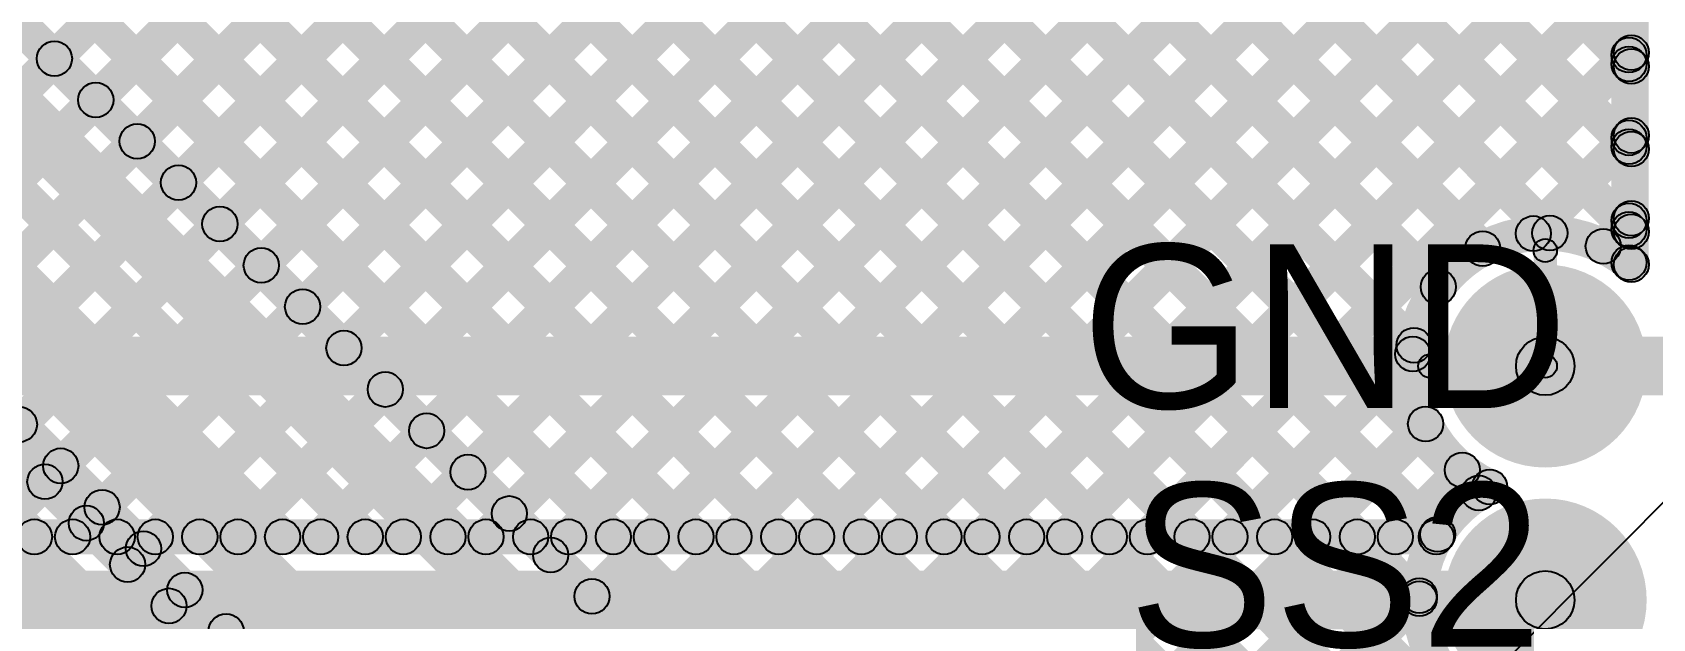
# Model space of a CAD drawing. Header units: millimetres. Extents: x 0 to 212, y 0 to 213.
# Drawn here: x 1.854 to 2.547, y 2.625 to 2.876 of the extents above; entities that cross this region are included whole.
import ezdxf

# ---------------------------------------------------------------- set-up
doc = ezdxf.new("R2010")
doc.units = ezdxf.units.MM
doc.header["$MEASUREMENT"] = 0
for name, color, linetype in [('BottomLayer', 5, 'Continuous'), ('BottomSolder', 6, 'Continuous'), ('PadHoleLayer', 156, 'Continuous'), ('TopLayer', 1, 'Continuous'), ('TopOverlay', 2, 'Continuous'), ('TopSolder', 216, 'Continuous')]:
    doc.layers.add(name, color=color, linetype=linetype)

# ---------------------------------------------------------------- blocks, each defined once
blk = doc.blocks.new('HDR_M_1X7_2')
at = {"layer": 'BottomLayer'}
blk.add_hatch(color=5, dxfattribs=at).paths.add_polyline_path([(-0.03937, 0.03937), (0.03937, 0.03937), (0.03937, -0.03937), (-0.03937, -0.03937)])
h = blk.add_hatch(color=5, dxfattribs=at)
edge = h.paths.add_edge_path()
edge.add_arc((0.1, 0), 0.03937, 0, 360)
h = blk.add_hatch(color=5, dxfattribs=at)
edge = h.paths.add_edge_path()
edge.add_arc((0.2, 0), 0.03937, 0, 360)
h = blk.add_hatch(color=5, dxfattribs=at)
edge = h.paths.add_edge_path()
edge.add_arc((0.3, 0), 0.03937, 0, 360)
h = blk.add_hatch(color=5, dxfattribs=at)
edge = h.paths.add_edge_path()
edge.add_arc((0.4, 0), 0.03937, 0, 360)
h = blk.add_hatch(color=5, dxfattribs=at)
edge = h.paths.add_edge_path()
edge.add_arc((0.5, 0), 0.03937, 0, 360)
h = blk.add_hatch(color=5, dxfattribs=at)
edge = h.paths.add_edge_path()
edge.add_arc((0.6, 0), 0.03937, 0, 360)
at = {"layer": 'BottomSolder'}
blk.add_hatch(color=6, dxfattribs=at).paths.add_polyline_path([(-0.04337, 0.04337), (0.04337, 0.04337), (0.04337, -0.04337), (-0.04337, -0.04337)])
h = blk.add_hatch(color=6, dxfattribs=at)
edge = h.paths.add_edge_path()
edge.add_arc((0.1, 0), 0.04337, 0, 360)
h = blk.add_hatch(color=6, dxfattribs=at)
edge = h.paths.add_edge_path()
edge.add_arc((0.2, 0), 0.04337, 0, 360)
h = blk.add_hatch(color=6, dxfattribs=at)
edge = h.paths.add_edge_path()
edge.add_arc((0.3, 0), 0.04337, 0, 360)
h = blk.add_hatch(color=6, dxfattribs=at)
edge = h.paths.add_edge_path()
edge.add_arc((0.4, 0), 0.04337, 0, 360)
h = blk.add_hatch(color=6, dxfattribs=at)
edge = h.paths.add_edge_path()
edge.add_arc((0.5, 0), 0.04337, 0, 360)
h = blk.add_hatch(color=6, dxfattribs=at)
edge = h.paths.add_edge_path()
edge.add_arc((0.6, 0), 0.04337, 0, 360)
at = {"layer": 'PadHoleLayer'}
h = blk.add_hatch(color=156, dxfattribs=at)
edge = h.paths.add_edge_path()
edge.add_arc((0, 0), 0.02008, 0, 360)
h = blk.add_hatch(color=156, dxfattribs=at)
edge = h.paths.add_edge_path()
edge.add_arc((0.1, 0), 0.02008, 0, 360)
h = blk.add_hatch(color=156, dxfattribs=at)
edge = h.paths.add_edge_path()
edge.add_arc((0.2, 0), 0.02008, 0, 360)
h = blk.add_hatch(color=156, dxfattribs=at)
edge = h.paths.add_edge_path()
edge.add_arc((0.3, 0), 0.02008, 0, 360)
h = blk.add_hatch(color=156, dxfattribs=at)
edge = h.paths.add_edge_path()
edge.add_arc((0.4, 0), 0.02008, 0, 360)
h = blk.add_hatch(color=156, dxfattribs=at)
edge = h.paths.add_edge_path()
edge.add_arc((0.5, 0), 0.02008, 0, 360)
h = blk.add_hatch(color=156, dxfattribs=at)
edge = h.paths.add_edge_path()
edge.add_arc((0.6, 0), 0.02008, 0, 360)
at = {"layer": 'TopLayer'}
blk.add_hatch(color=1, dxfattribs=at).paths.add_polyline_path([(-0.03937, 0.03937), (0.03937, 0.03937), (0.03937, -0.03937), (-0.03937, -0.03937)])
h = blk.add_hatch(color=1, dxfattribs=at)
edge = h.paths.add_edge_path()
edge.add_arc((0.1, 0), 0.03937, 0, 360)
h = blk.add_hatch(color=1, dxfattribs=at)
edge = h.paths.add_edge_path()
edge.add_arc((0.2, 0), 0.03937, 0, 360)
h = blk.add_hatch(color=1, dxfattribs=at)
edge = h.paths.add_edge_path()
edge.add_arc((0.3, 0), 0.03937, 0, 360)
h = blk.add_hatch(color=1, dxfattribs=at)
edge = h.paths.add_edge_path()
edge.add_arc((0.4, 0), 0.03937, 0, 360)
h = blk.add_hatch(color=1, dxfattribs=at)
edge = h.paths.add_edge_path()
edge.add_arc((0.5, 0), 0.03937, 0, 360)
h = blk.add_hatch(color=1, dxfattribs=at)
edge = h.paths.add_edge_path()
edge.add_arc((0.6, 0), 0.03937, 0, 360)
at = {"layer": 'TopSolder'}
blk.add_hatch(color=216, dxfattribs=at).paths.add_polyline_path([(-0.04337, 0.04337), (0.04337, 0.04337), (0.04337, -0.04337), (-0.04337, -0.04337)])
h = blk.add_hatch(color=216, dxfattribs=at)
edge = h.paths.add_edge_path()
edge.add_arc((0.1, 0), 0.04337, 0, 360)
h = blk.add_hatch(color=216, dxfattribs=at)
edge = h.paths.add_edge_path()
edge.add_arc((0.2, 0), 0.04337, 0, 360)
h = blk.add_hatch(color=216, dxfattribs=at)
edge = h.paths.add_edge_path()
edge.add_arc((0.3, 0), 0.04337, 0, 360)
h = blk.add_hatch(color=216, dxfattribs=at)
edge = h.paths.add_edge_path()
edge.add_arc((0.4, 0), 0.04337, 0, 360)
h = blk.add_hatch(color=216, dxfattribs=at)
edge = h.paths.add_edge_path()
edge.add_arc((0.5, 0), 0.04337, 0, 360)
h = blk.add_hatch(color=216, dxfattribs=at)
edge = h.paths.add_edge_path()
edge.add_arc((0.6, 0), 0.04337, 0, 360)

msp = doc.modelspace()

# ---------------------------------------------------------------- hatches: boundary and pattern name
at = {"layer": 'BottomLayer'}
for points in [[(1.30891, 3.1957), (1.31952, 3.2063), (1.86052, 2.6653), (1.84991, 2.6547)], [(1.34426, 3.1957), (1.35487, 3.2063), (1.89587, 2.6653), (1.88527, 2.6547)], [(1.37962, 3.1957), (1.39023, 3.2063), (1.93123, 2.6653), (1.92062, 2.6547)], [(1.41498, 3.1957), (1.42558, 3.2063), (1.96658, 2.6653), (1.95598, 2.6547)], [(1.45033, 3.1957), (1.46094, 3.2063), (2.00194, 2.6653), (1.99133, 2.6547)], [(1.48569, 3.1957), (1.49629, 3.2063), (2.03729, 2.6653), (2.02669, 2.6547)], [(1.52104, 3.1957), (1.53165, 3.2063), (2.07265, 2.6653), (2.06204, 2.6547)], [(1.5564, 3.1957), (1.567, 3.2063), (2.108, 2.6653), (2.0974, 2.6547)], [(1.56766, 2.5577), (1.55705, 2.5683), (2.19505, 3.2063), (2.20566, 3.1957)], [(1.59175, 3.1957), (1.60236, 3.2063), (2.14336, 2.6653), (2.13275, 2.6547)], [(1.62711, 3.1957), (1.63771, 3.2063), (2.17871, 2.6653), (2.16811, 2.6547)], [(1.66246, 3.1957), (1.67307, 3.2063), (2.21407, 2.6653), (2.20346, 2.6547)], [(1.70001, 2.6547), (1.68941, 2.6653), (2.23041, 3.2063), (2.24102, 3.1957)], [(1.69782, 3.1957), (1.70842, 3.2063), (2.24942, 2.6653), (2.23882, 2.6547)], [(1.73537, 2.6547), (1.72476, 2.6653), (2.26576, 3.2063), (2.27637, 3.1957)], [(1.73317, 3.1957), (1.74378, 3.2063), (2.28478, 2.6653), (2.27417, 2.6547)], [(1.77073, 2.6547), (1.76012, 2.6653), (2.30112, 3.2063), (2.31173, 3.1957)], [(1.76853, 3.1957), (1.77914, 3.2063), (2.32014, 2.6653), (2.30953, 2.6547)], [(1.80608, 2.6547), (1.79547, 2.6653), (2.33647, 3.2063), (2.34708, 3.1957)], [(1.80388, 3.1957), (1.81449, 3.2063), (2.35549, 2.6653), (2.34488, 2.6547)], [(1.84144, 2.6547), (1.83083, 2.6653), (2.37183, 3.2063), (2.38244, 3.1957)], [(1.83924, 3.1957), (1.84985, 3.2063), (2.39085, 2.6653), (2.38024, 2.6547)], [(1.87679, 2.6547), (1.86618, 2.6653), (2.40504, 3.20415), (2.41564, 3.19355)], [(1.87459, 3.1957), (1.8852, 3.2063), (2.4262, 2.6653), (2.41559, 2.6547)], [(1.90995, 3.1957), (1.92056, 3.2063), (2.46053, 2.66633), (2.44993, 2.65572)], [(1.94531, 3.1957), (1.95591, 3.2063), (2.47814, 2.68408), (2.46753, 2.67347)], [(1.98066, 3.1957), (1.99127, 3.2063), (2.45037, 2.7472), (2.43976, 2.7366)], [(2.01602, 3.1957), (2.02662, 3.2063), (2.46081, 2.77211), (2.4502, 2.76151)], [(2.05137, 3.1957), (2.06198, 3.2063), (2.47979, 2.78849), (2.46918, 2.77788)], [(2.08673, 3.1957), (2.09733, 3.2063), (2.5085, 2.79514), (2.49789, 2.78453)], [(2.12208, 3.1957), (2.13269, 3.2063), (2.5433, 2.79569), (2.5327, 2.78508)], [(2.15744, 3.1957), (2.16804, 3.2063), (2.5433, 2.83104), (2.5327, 2.82044)], [(2.19279, 3.1957), (2.2034, 3.2063), (2.5433, 2.8664), (2.5327, 2.85579)], [(1.91215, 2.6547), (1.90154, 2.6653), (2.40526, 3.16902), (2.41587, 3.15842)], [(1.9475, 2.6547), (1.9369, 2.6653), (2.41336, 3.14177), (2.42397, 3.13116)], [(1.98286, 2.6547), (1.97225, 2.6653), (2.42642, 3.11947), (2.43702, 3.10886)], [(2.01821, 2.6547), (2.00761, 2.6653), (2.44356, 3.10126), (2.45417, 3.09065)], [(2.05357, 2.6547), (2.04296, 2.6653), (2.46471, 3.08706), (2.47532, 3.07645)], [(2.08892, 2.6547), (2.07832, 2.6653), (2.49048, 3.07746), (2.50108, 3.06686)], [(2.12428, 2.6547), (2.11367, 2.6653), (2.52292, 3.07455), (2.53352, 3.06394)], [(2.5455, 2.77639), (2.5305, 2.77639), (2.5305, 3.07021), (2.5455, 3.07021)], [(2.15963, 2.6547), (2.14903, 2.6653), (2.5327, 3.04897), (2.5433, 3.03837)], [(2.19499, 2.6547), (2.18438, 2.6653), (2.5327, 3.01362), (2.5433, 3.00301)], [(2.23034, 2.6547), (2.21974, 2.6653), (2.5327, 2.97826), (2.5433, 2.96766)], [(2.2657, 2.6547), (2.25509, 2.6653), (2.5327, 2.94291), (2.5433, 2.9323)], [(2.30105, 2.6547), (2.29045, 2.6653), (2.5327, 2.90755), (2.5433, 2.89695)], [(2.33641, 2.6547), (2.3258, 2.6653), (2.5327, 2.8722), (2.5433, 2.86159)], [(2.5014, 2.78433), (2.4908, 2.79494), (2.5327, 2.83684), (2.5433, 2.82623)], [(2.53131, 2.77889), (2.5207, 2.78949), (2.5327, 2.80149), (2.5433, 2.79088)], [(2.50624, 2.733), (2.49623, 2.733), (2.49623, 2.78237), (2.50624, 2.78237)], [(1.673, 2.7205), (1.673, 2.7455), (2.50123, 2.7455), (2.50123, 2.7205)], [(2.50123, 2.7205), (2.50123, 2.7455), (2.573, 2.7455), (2.573, 2.7205)], [(2.37177, 2.6547), (2.36116, 2.6653), (2.43929, 2.74344), (2.4499, 2.73283)], [(2.45186, 2.728), (2.45186, 2.738), (2.50123, 2.738), (2.50123, 2.728)], [(2.40712, 2.6547), (2.39651, 2.6653), (2.44474, 2.71353), (2.45535, 2.70292)], [(2.44248, 2.6547), (2.43187, 2.6653), (2.46044, 2.69387), (2.47104, 2.68326)], [(1.672, 2.6525), (1.672, 2.6675), (2.45462, 2.6675), (2.45462, 2.6525)], [(1.672, 2.6205), (1.672, 2.6455), (2.50123, 2.6455), (2.50123, 2.6205)]]:
    msp.add_hatch(color=5, dxfattribs=at).paths.add_polyline_path(points)
h = msp.add_hatch(color=5, dxfattribs=at)
edge = h.paths.add_edge_path()
edge.add_arc((2.538, 2.86689), 0.0075, 0, 360)
h = msp.add_hatch(color=5, dxfattribs=at)
edge = h.paths.add_edge_path()
edge.add_arc((2.538, 2.8611), 0.0075, 0, 360)
h = msp.add_hatch(color=5, dxfattribs=at)
edge = h.paths.add_edge_path()
edge.add_arc((2.538, 2.83154), 0.0075, 0, 360)
h = msp.add_hatch(color=5, dxfattribs=at)
edge = h.paths.add_edge_path()
edge.add_arc((2.538, 2.82574), 0.0075, 0, 360)
h = msp.add_hatch(color=5, dxfattribs=at)
edge = h.paths.add_edge_path()
edge.add_arc((2.538, 2.79618), 0.0075, 0, 360)
h = msp.add_hatch(color=5, dxfattribs=at)
edge = h.paths.add_edge_path()
edge.add_arc((2.4961, 2.78964), 0.0075, 0, 360)
h = msp.add_hatch(color=5, dxfattribs=at)
edge = h.paths.add_edge_path()
edge.add_arc((2.50319, 2.78984), 0.0075, 0, 360)
h = msp.add_hatch(color=5, dxfattribs=at)
edge = h.paths.add_edge_path()
edge.add_arc((2.538, 2.79039), 0.0075, 0, 360)
h = msp.add_hatch(color=5, dxfattribs=at)
edge = h.paths.add_edge_path()
edge.add_arc((2.47449, 2.78319), 0.0075, 0, 360)
h = msp.add_hatch(color=5, dxfattribs=at)
edge = h.paths.add_edge_path()
edge.add_arc((2.50123, 2.78237), 0.005, 0, 360)
h = msp.add_hatch(color=5, dxfattribs=at)
edge = h.paths.add_edge_path()
edge.add_arc((2.52601, 2.78419), 0.0075, 0, 360)
h = msp.add_hatch(color=5, dxfattribs=at)
edge = h.paths.add_edge_path()
edge.add_arc((2.538, 2.77639), 0.0075, 0, 360)
h = msp.add_hatch(color=5, dxfattribs=at)
edge = h.paths.add_edge_path()
edge.add_arc((2.538, 2.77639), 0.0075, 0, 360)
h = msp.add_hatch(color=5, dxfattribs=at)
edge = h.paths.add_edge_path()
edge.add_arc((2.45551, 2.76681), 0.0075, 0, 360)
h = msp.add_hatch(color=5, dxfattribs=at)
edge = h.paths.add_edge_path()
edge.add_arc((2.4446, 2.73814), 0.0075, 0, 360)
h = msp.add_hatch(color=5, dxfattribs=at)
edge = h.paths.add_edge_path()
edge.add_arc((2.44507, 2.7419), 0.0075, 0, 360)
h = msp.add_hatch(color=5, dxfattribs=at)
edge = h.paths.add_edge_path()
edge.add_arc((2.50123, 2.733), 0.0125, 0, 360)
h = msp.add_hatch(color=5, dxfattribs=at)
edge = h.paths.add_edge_path()
edge.add_arc((2.50123, 2.733), 0.0125, 0, 360)
h = msp.add_hatch(color=5, dxfattribs=at)
edge = h.paths.add_edge_path()
edge.add_arc((2.45186, 2.733), 0.005, 0, 360)
h = msp.add_hatch(color=5, dxfattribs=at)
edge = h.paths.add_edge_path()
edge.add_arc((2.50123, 2.733), 0.005, 0, 360)
h = msp.add_hatch(color=5, dxfattribs=at)
edge = h.paths.add_edge_path()
edge.add_arc((2.50123, 2.733), 0.005, 0, 360)
h = msp.add_hatch(color=5, dxfattribs=at)
edge = h.paths.add_edge_path()
edge.add_arc((2.45004, 2.70823), 0.0075, 0, 360)
h = msp.add_hatch(color=5, dxfattribs=at)
edge = h.paths.add_edge_path()
edge.add_arc((2.46574, 2.68857), 0.0075, 0, 360)
h = msp.add_hatch(color=5, dxfattribs=at)
edge = h.paths.add_edge_path()
edge.add_arc((2.47746, 2.68134), 0.0075, 0, 360)
h = msp.add_hatch(color=5, dxfattribs=at)
edge = h.paths.add_edge_path()
edge.add_arc((2.47746, 2.68134), 0.0075, 0, 360)
h = msp.add_hatch(color=5, dxfattribs=at)
edge = h.paths.add_edge_path()
edge.add_arc((2.47283, 2.67877), 0.0075, 0, 360)
h = msp.add_hatch(color=5, dxfattribs=at)
edge = h.paths.add_edge_path()
edge.add_arc((1.85521, 2.66), 0.0075, 0, 360)
h = msp.add_hatch(color=5, dxfattribs=at)
edge = h.paths.add_edge_path()
edge.add_arc((1.87149, 2.66), 0.0075, 0, 360)
h = msp.add_hatch(color=5, dxfattribs=at)
edge = h.paths.add_edge_path()
edge.add_arc((1.89057, 2.66), 0.0075, 0, 360)
h = msp.add_hatch(color=5, dxfattribs=at)
edge = h.paths.add_edge_path()
edge.add_arc((1.90684, 2.66), 0.0075, 0, 360)
h = msp.add_hatch(color=5, dxfattribs=at)
edge = h.paths.add_edge_path()
edge.add_arc((1.92592, 2.66), 0.0075, 0, 360)
h = msp.add_hatch(color=5, dxfattribs=at)
edge = h.paths.add_edge_path()
edge.add_arc((1.9422, 2.66), 0.0075, 0, 360)
h = msp.add_hatch(color=5, dxfattribs=at)
edge = h.paths.add_edge_path()
edge.add_arc((1.96128, 2.66), 0.0075, 0, 360)
h = msp.add_hatch(color=5, dxfattribs=at)
edge = h.paths.add_edge_path()
edge.add_arc((1.97755, 2.66), 0.0075, 0, 360)
h = msp.add_hatch(color=5, dxfattribs=at)
edge = h.paths.add_edge_path()
edge.add_arc((1.99663, 2.66), 0.0075, 0, 360)
h = msp.add_hatch(color=5, dxfattribs=at)
edge = h.paths.add_edge_path()
edge.add_arc((2.01291, 2.66), 0.0075, 0, 360)
h = msp.add_hatch(color=5, dxfattribs=at)
edge = h.paths.add_edge_path()
edge.add_arc((2.03199, 2.66), 0.0075, 0, 360)
h = msp.add_hatch(color=5, dxfattribs=at)
edge = h.paths.add_edge_path()
edge.add_arc((2.04826, 2.66), 0.0075, 0, 360)
h = msp.add_hatch(color=5, dxfattribs=at)
edge = h.paths.add_edge_path()
edge.add_arc((2.06735, 2.66), 0.0075, 0, 360)
h = msp.add_hatch(color=5, dxfattribs=at)
edge = h.paths.add_edge_path()
edge.add_arc((2.08362, 2.66), 0.0075, 0, 360)
h = msp.add_hatch(color=5, dxfattribs=at)
edge = h.paths.add_edge_path()
edge.add_arc((2.1027, 2.66), 0.0075, 0, 360)
h = msp.add_hatch(color=5, dxfattribs=at)
edge = h.paths.add_edge_path()
edge.add_arc((2.11897, 2.66), 0.0075, 0, 360)
h = msp.add_hatch(color=5, dxfattribs=at)
edge = h.paths.add_edge_path()
edge.add_arc((2.13806, 2.66), 0.0075, 0, 360)
h = msp.add_hatch(color=5, dxfattribs=at)
edge = h.paths.add_edge_path()
edge.add_arc((2.15433, 2.66), 0.0075, 0, 360)
h = msp.add_hatch(color=5, dxfattribs=at)
edge = h.paths.add_edge_path()
edge.add_arc((2.17341, 2.66), 0.0075, 0, 360)
h = msp.add_hatch(color=5, dxfattribs=at)
edge = h.paths.add_edge_path()
edge.add_arc((2.18969, 2.66), 0.0075, 0, 360)
h = msp.add_hatch(color=5, dxfattribs=at)
edge = h.paths.add_edge_path()
edge.add_arc((2.20877, 2.66), 0.0075, 0, 360)
h = msp.add_hatch(color=5, dxfattribs=at)
edge = h.paths.add_edge_path()
edge.add_arc((2.22504, 2.66), 0.0075, 0, 360)
h = msp.add_hatch(color=5, dxfattribs=at)
edge = h.paths.add_edge_path()
edge.add_arc((2.24412, 2.66), 0.0075, 0, 360)
h = msp.add_hatch(color=5, dxfattribs=at)
edge = h.paths.add_edge_path()
edge.add_arc((2.2604, 2.66), 0.0075, 0, 360)
h = msp.add_hatch(color=5, dxfattribs=at)
edge = h.paths.add_edge_path()
edge.add_arc((2.27948, 2.66), 0.0075, 0, 360)
h = msp.add_hatch(color=5, dxfattribs=at)
edge = h.paths.add_edge_path()
edge.add_arc((2.29575, 2.66), 0.0075, 0, 360)
h = msp.add_hatch(color=5, dxfattribs=at)
edge = h.paths.add_edge_path()
edge.add_arc((2.31483, 2.66), 0.0075, 0, 360)
h = msp.add_hatch(color=5, dxfattribs=at)
edge = h.paths.add_edge_path()
edge.add_arc((2.33111, 2.66), 0.0075, 0, 360)
h = msp.add_hatch(color=5, dxfattribs=at)
edge = h.paths.add_edge_path()
edge.add_arc((2.35019, 2.66), 0.0075, 0, 360)
h = msp.add_hatch(color=5, dxfattribs=at)
edge = h.paths.add_edge_path()
edge.add_arc((2.36646, 2.66), 0.0075, 0, 360)
h = msp.add_hatch(color=5, dxfattribs=at)
edge = h.paths.add_edge_path()
edge.add_arc((2.38554, 2.66), 0.0075, 0, 360)
h = msp.add_hatch(color=5, dxfattribs=at)
edge = h.paths.add_edge_path()
edge.add_arc((2.40182, 2.66), 0.0075, 0, 360)
h = msp.add_hatch(color=5, dxfattribs=at)
edge = h.paths.add_edge_path()
edge.add_arc((2.4209, 2.66), 0.0075, 0, 360)
h = msp.add_hatch(color=5, dxfattribs=at)
edge = h.paths.add_edge_path()
edge.add_arc((2.43717, 2.66), 0.0075, 0, 360)
h = msp.add_hatch(color=5, dxfattribs=at)
edge = h.paths.add_edge_path()
edge.add_arc((2.45462, 2.66), 0.0075, 0, 360)
h = msp.add_hatch(color=5, dxfattribs=at)
edge = h.paths.add_edge_path()
edge.add_arc((2.45462, 2.66), 0.0075, 0, 360)
h = msp.add_hatch(color=5, dxfattribs=at)
edge = h.paths.add_edge_path()
edge.add_arc((2.45523, 2.66102), 0.0075, 0, 360)
h = msp.add_hatch(color=5, dxfattribs=at)
edge = h.paths.add_edge_path()
edge.add_arc((2.50123, 2.633), 0.0125, 0, 360)
at = {"layer": 'TopLayer'}
for points in [[(1.5584, 3.1937), (1.569, 3.2043), (2.45767, 2.31564), (2.44706, 2.30503)], [(1.59375, 3.1937), (1.60436, 3.2043), (2.45493, 2.35374), (2.44432, 2.34313)], [(1.62911, 3.1937), (1.63971, 3.2043), (2.46804, 2.37598), (2.45743, 2.36537)], [(1.66446, 3.1937), (1.67507, 3.2043), (2.45432, 2.42505), (2.44372, 2.41444)], [(1.69982, 3.1937), (1.71042, 3.2043), (2.45649, 2.45824), (2.44589, 2.44763)], [(1.73517, 3.1937), (1.74578, 3.2043), (2.47116, 2.47893), (2.46055, 2.46832)], [(1.77053, 3.1937), (1.78114, 3.2043), (2.45299, 2.53245), (2.44238, 2.52185)], [(1.80588, 3.1937), (1.81649, 3.2043), (2.45837, 2.56242), (2.44776, 2.55182)], [(1.84124, 3.1937), (1.85185, 3.2043), (2.47452, 2.58163), (2.46392, 2.57102)], [(1.86907, 2.85911), (1.85847, 2.86972), (2.19305, 3.2043), (2.20366, 3.1937)], [(1.88675, 2.84143), (1.87614, 2.85204), (2.22841, 3.2043), (2.23902, 3.1937)], [(1.87659, 3.1937), (1.8872, 3.2043), (2.45267, 2.63883), (2.44206, 2.62823)], [(1.90443, 2.82376), (1.89382, 2.83436), (2.26376, 3.2043), (2.27437, 3.1937)], [(1.92211, 2.80608), (1.9115, 2.81668), (2.29912, 3.2043), (2.30973, 3.1937)], [(1.91195, 3.1937), (1.92256, 3.2043), (2.46053, 2.66633), (2.44993, 2.65572)], [(1.93978, 2.7884), (1.92918, 2.79901), (2.33447, 3.2043), (2.34508, 3.1937)], [(1.95746, 2.77072), (1.94685, 2.78133), (2.36983, 3.2043), (2.38044, 3.1937)], [(1.94731, 3.1937), (1.95791, 3.2043), (2.47814, 2.68408), (2.46753, 2.67347)], [(1.98266, 3.1937), (1.99327, 3.2043), (2.45037, 2.7472), (2.43976, 2.7366)], [(2.01802, 3.1937), (2.02862, 3.2043), (2.46081, 2.77211), (2.4502, 2.76151)], [(2.05337, 3.1937), (2.06398, 3.2043), (2.47979, 2.78849), (2.46918, 2.77788)], [(2.08873, 3.1937), (2.09933, 3.2043), (2.5085, 2.79514), (2.49789, 2.78453)], [(2.12408, 3.1937), (2.13469, 3.2043), (2.5423, 2.79669), (2.5317, 2.78608)], [(2.15944, 3.1937), (2.17004, 3.2043), (2.5423, 2.83204), (2.5317, 2.82144)], [(2.19479, 3.1937), (2.2054, 3.2043), (2.5423, 2.8674), (2.5317, 2.85679)], [(1.97514, 2.75304), (1.96453, 2.76365), (2.37366, 3.17278), (2.38426, 3.16217)], [(1.99282, 2.73537), (1.98221, 2.74597), (2.37994, 3.1437), (2.39055, 3.1331)], [(2.01049, 2.71769), (1.99989, 2.7283), (2.39059, 3.119), (2.4012, 3.10839)], [(2.02817, 2.70001), (2.01757, 2.71062), (2.4048, 3.09786), (2.41541, 3.08725)], [(2.04585, 2.68233), (2.03524, 2.69294), (2.42223, 3.07993), (2.43284, 3.06933)], [(2.06353, 2.66466), (2.05292, 2.67526), (2.44287, 3.06521), (2.45347, 3.0546)], [(2.08121, 2.64698), (2.0706, 2.65759), (2.46699, 3.05397), (2.47759, 3.04337)], [(2.09888, 2.6293), (2.08828, 2.63991), (2.49533, 3.04696), (2.50594, 3.03635)], [(2.11656, 2.61162), (2.10595, 2.62223), (2.53071, 3.04699), (2.54132, 3.03638)], [(2.5445, 2.77722), (2.5295, 2.77722), (2.5295, 3.04183), (2.5445, 3.04183)], [(2.13424, 2.59395), (2.12363, 2.60455), (2.5317, 3.01262), (2.5423, 3.00201)], [(2.15192, 2.57627), (2.14131, 2.58687), (2.5317, 2.97726), (2.5423, 2.96666)], [(1.77279, 2.94479), (1.78339, 2.9554), (2.4164, 2.3224), (2.40579, 2.31179)], [(1.75016, 2.92216), (1.76784, 2.93984), (2.40084, 2.30684), (2.38316, 2.28916)], [(2.16959, 2.55859), (2.15899, 2.5692), (2.5317, 2.94191), (2.5423, 2.9313)], [(2.18727, 2.54091), (2.17666, 2.55152), (2.5317, 2.90655), (2.5423, 2.89595)], [(2.20495, 2.52324), (2.19434, 2.53384), (2.5317, 2.8712), (2.5423, 2.86059)], [(1.7339, 2.84342), (1.75158, 2.8611), (2.34084, 2.27184), (2.32316, 2.25416)], [(2.5014, 2.78433), (2.4908, 2.79494), (2.5317, 2.83584), (2.5423, 2.82523)], [(1.72001, 2.81996), (1.73061, 2.83056), (2.3103, 2.25087), (2.2997, 2.24027)], [(1.72625, 2.81996), (1.73686, 2.83056), (2.3103, 2.25712), (2.2997, 2.24651)], [(2.53131, 2.77889), (2.5207, 2.78949), (2.5317, 2.80049), (2.5423, 2.78988)], [(1.74527, 2.78731), (1.75587, 2.79792), (2.19639, 2.3574), (2.18579, 2.34679)], [(1.72264, 2.76468), (1.74032, 2.78236), (2.18084, 2.34184), (2.16316, 2.32416)], [(2.50624, 2.733), (2.49623, 2.733), (2.49623, 2.78237), (2.50624, 2.78237)], [(2.22263, 2.50556), (2.21202, 2.51616), (2.43929, 2.74344), (2.4499, 2.73283)], [(2.45186, 2.728), (2.45186, 2.738), (2.50123, 2.738), (2.50123, 2.728)], [(2.2403, 2.48788), (2.2297, 2.49849), (2.44474, 2.71353), (2.45535, 2.70292)], [(1.86496, 2.67822), (1.85435, 2.68883), (1.86117, 2.69565), (1.87178, 2.68504)], [(2.25798, 2.4702), (2.24737, 2.48081), (2.46044, 2.69387), (2.47104, 2.68326)], [(1.88264, 2.66054), (1.87203, 2.67115), (1.87885, 2.67797), (1.88946, 2.66736)], [(1.90032, 2.64287), (1.88971, 2.65347), (1.89653, 2.66029), (1.90713, 2.64968)], [(1.91799, 2.62519), (1.90739, 2.6358), (1.9142, 2.64261), (1.92481, 2.63201)], [(2.27566, 2.45252), (2.26505, 2.46313), (2.44209, 2.64017), (2.4527, 2.62957)]]:
    msp.add_hatch(color=1, dxfattribs=at).paths.add_polyline_path(points)
h = msp.add_hatch(color=1, dxfattribs=at)
edge = h.paths.add_edge_path()
edge.add_arc((1.86377, 2.86441), 0.0075, 0, 360)
h = msp.add_hatch(color=1, dxfattribs=at)
edge = h.paths.add_edge_path()
edge.add_arc((2.537, 2.86589), 0.0075, 0, 360)
h = msp.add_hatch(color=1, dxfattribs=at)
edge = h.paths.add_edge_path()
edge.add_arc((2.537, 2.8621), 0.0075, 0, 360)
h = msp.add_hatch(color=1, dxfattribs=at)
edge = h.paths.add_edge_path()
edge.add_arc((1.88145, 2.84674), 0.0075, 0, 360)
h = msp.add_hatch(color=1, dxfattribs=at)
edge = h.paths.add_edge_path()
edge.add_arc((1.89913, 2.82906), 0.0075, 0, 360)
h = msp.add_hatch(color=1, dxfattribs=at)
edge = h.paths.add_edge_path()
edge.add_arc((2.537, 2.83054), 0.0075, 0, 360)
h = msp.add_hatch(color=1, dxfattribs=at)
edge = h.paths.add_edge_path()
edge.add_arc((2.537, 2.82674), 0.0075, 0, 360)
h = msp.add_hatch(color=1, dxfattribs=at)
edge = h.paths.add_edge_path()
edge.add_arc((1.9168, 2.81138), 0.0075, 0, 360)
h = msp.add_hatch(color=1, dxfattribs=at)
edge = h.paths.add_edge_path()
edge.add_arc((1.93448, 2.7937), 0.0075, 0, 360)
h = msp.add_hatch(color=1, dxfattribs=at)
edge = h.paths.add_edge_path()
edge.add_arc((2.537, 2.79518), 0.0075, 0, 360)
h = msp.add_hatch(color=1, dxfattribs=at)
edge = h.paths.add_edge_path()
edge.add_arc((2.4961, 2.78964), 0.0075, 0, 360)
h = msp.add_hatch(color=1, dxfattribs=at)
edge = h.paths.add_edge_path()
edge.add_arc((2.50319, 2.78984), 0.0075, 0, 360)
h = msp.add_hatch(color=1, dxfattribs=at)
edge = h.paths.add_edge_path()
edge.add_arc((2.537, 2.79139), 0.0075, 0, 360)
h = msp.add_hatch(color=1, dxfattribs=at)
edge = h.paths.add_edge_path()
edge.add_arc((2.47449, 2.78319), 0.0075, 0, 360)
h = msp.add_hatch(color=1, dxfattribs=at)
edge = h.paths.add_edge_path()
edge.add_arc((2.50123, 2.78237), 0.005, 0, 360)
h = msp.add_hatch(color=1, dxfattribs=at)
edge = h.paths.add_edge_path()
edge.add_arc((2.52601, 2.78419), 0.0075, 0, 360)
h = msp.add_hatch(color=1, dxfattribs=at)
edge = h.paths.add_edge_path()
edge.add_arc((1.95216, 2.77603), 0.0075, 0, 360)
h = msp.add_hatch(color=1, dxfattribs=at)
edge = h.paths.add_edge_path()
edge.add_arc((2.537, 2.77722), 0.0075, 0, 360)
h = msp.add_hatch(color=1, dxfattribs=at)
edge = h.paths.add_edge_path()
edge.add_arc((2.537, 2.77722), 0.0075, 0, 360)
h = msp.add_hatch(color=1, dxfattribs=at)
edge = h.paths.add_edge_path()
edge.add_arc((2.45551, 2.76681), 0.0075, 0, 360)
h = msp.add_hatch(color=1, dxfattribs=at)
edge = h.paths.add_edge_path()
edge.add_arc((1.96984, 2.75835), 0.0075, 0, 360)
h = msp.add_hatch(color=1, dxfattribs=at)
edge = h.paths.add_edge_path()
edge.add_arc((1.98751, 2.74067), 0.0075, 0, 360)
h = msp.add_hatch(color=1, dxfattribs=at)
edge = h.paths.add_edge_path()
edge.add_arc((2.4446, 2.73814), 0.0075, 0, 360)
h = msp.add_hatch(color=1, dxfattribs=at)
edge = h.paths.add_edge_path()
edge.add_arc((2.44507, 2.7419), 0.0075, 0, 360)
h = msp.add_hatch(color=1, dxfattribs=at)
edge = h.paths.add_edge_path()
edge.add_arc((2.45186, 2.733), 0.005, 0, 360)
h = msp.add_hatch(color=1, dxfattribs=at)
edge = h.paths.add_edge_path()
edge.add_arc((2.50123, 2.733), 0.005, 0, 360)
h = msp.add_hatch(color=1, dxfattribs=at)
edge = h.paths.add_edge_path()
edge.add_arc((2.50123, 2.733), 0.005, 0, 360)
h = msp.add_hatch(color=1, dxfattribs=at)
edge = h.paths.add_edge_path()
edge.add_arc((2.00519, 2.72299), 0.0075, 0, 360)
h = msp.add_hatch(color=1, dxfattribs=at)
edge = h.paths.add_edge_path()
edge.add_arc((1.8488, 2.70802), 0.0075, 0, 360)
h = msp.add_hatch(color=1, dxfattribs=at)
edge = h.paths.add_edge_path()
edge.add_arc((2.02287, 2.70532), 0.0075, 0, 360)
h = msp.add_hatch(color=1, dxfattribs=at)
edge = h.paths.add_edge_path()
edge.add_arc((2.45004, 2.70823), 0.0075, 0, 360)
h = msp.add_hatch(color=1, dxfattribs=at)
edge = h.paths.add_edge_path()
edge.add_arc((1.86647, 2.69034), 0.0075, 0, 360)
h = msp.add_hatch(color=1, dxfattribs=at)
edge = h.paths.add_edge_path()
edge.add_arc((2.04055, 2.68764), 0.0075, 0, 360)
h = msp.add_hatch(color=1, dxfattribs=at)
edge = h.paths.add_edge_path()
edge.add_arc((2.46574, 2.68857), 0.0075, 0, 360)
h = msp.add_hatch(color=1, dxfattribs=at)
edge = h.paths.add_edge_path()
edge.add_arc((1.85966, 2.68353), 0.0075, 0, 360)
h = msp.add_hatch(color=1, dxfattribs=at)
edge = h.paths.add_edge_path()
edge.add_arc((2.47746, 2.68134), 0.0075, 0, 360)
h = msp.add_hatch(color=1, dxfattribs=at)
edge = h.paths.add_edge_path()
edge.add_arc((2.47746, 2.68134), 0.0075, 0, 360)
h = msp.add_hatch(color=1, dxfattribs=at)
edge = h.paths.add_edge_path()
edge.add_arc((2.47283, 2.67877), 0.0075, 0, 360)
h = msp.add_hatch(color=1, dxfattribs=at)
edge = h.paths.add_edge_path()
edge.add_arc((1.88415, 2.67266), 0.0075, 0, 360)
h = msp.add_hatch(color=1, dxfattribs=at)
edge = h.paths.add_edge_path()
edge.add_arc((2.05822, 2.66996), 0.0075, 0, 360)
h = msp.add_hatch(color=1, dxfattribs=at)
edge = h.paths.add_edge_path()
edge.add_arc((1.87734, 2.66585), 0.0075, 0, 360)
h = msp.add_hatch(color=1, dxfattribs=at)
edge = h.paths.add_edge_path()
edge.add_arc((2.45523, 2.66102), 0.0075, 0, 360)
h = msp.add_hatch(color=1, dxfattribs=at)
edge = h.paths.add_edge_path()
edge.add_arc((1.90183, 2.65499), 0.0075, 0, 360)
h = msp.add_hatch(color=1, dxfattribs=at)
edge = h.paths.add_edge_path()
edge.add_arc((1.89501, 2.64817), 0.0075, 0, 360)
h = msp.add_hatch(color=1, dxfattribs=at)
edge = h.paths.add_edge_path()
edge.add_arc((2.0759, 2.65228), 0.0075, 0, 360)
h = msp.add_hatch(color=1, dxfattribs=at)
edge = h.paths.add_edge_path()
edge.add_arc((1.91951, 2.63731), 0.0075, 0, 360)
h = msp.add_hatch(color=1, dxfattribs=at)
edge = h.paths.add_edge_path()
edge.add_arc((2.09358, 2.6346), 0.0075, 0, 360)
h = msp.add_hatch(color=1, dxfattribs=at)
edge = h.paths.add_edge_path()
edge.add_arc((2.44737, 2.63353), 0.0075, 0, 360)
h = msp.add_hatch(color=1, dxfattribs=at)
edge = h.paths.add_edge_path()
edge.add_arc((2.4474, 2.63487), 0.0075, 0, 360)
h = msp.add_hatch(color=1, dxfattribs=at)
edge = h.paths.add_edge_path()
edge.add_arc((1.91269, 2.63049), 0.0075, 0, 360)
h = msp.add_hatch(color=1, dxfattribs=at)
edge = h.paths.add_edge_path()
edge.add_arc((1.93718, 2.61963), 0.0075, 0, 360)

# ---------------------------------------------------------------- linework, layer by layer
at = {"layer": 'BottomLayer', "const_width": 0.015}
for points in [[(2.47746, 2.68134, -1.145938), (2.538, 2.77639)], [(2.45462, 2.66, -0.148241), (2.47746, 2.68134)]]:
    msp.add_lwpolyline(points, format="xyb", dxfattribs=at)
at = {"layer": 'BottomLayer'}
for centre, radius in [((2.538, 2.86689), 0.0075), ((2.538, 2.8611), 0.0075), ((2.538, 2.83154), 0.0075), ((2.538, 2.82574), 0.0075), ((2.538, 2.79618), 0.0075), ((2.4961, 2.78964), 0.0075), ((2.50319, 2.78984), 0.0075), ((2.538, 2.79039), 0.0075), ((2.47449, 2.78319), 0.0075), ((2.50123, 2.78237), 0.005), ((2.52601, 2.78419), 0.0075), ((2.538, 2.77639), 0.0075), ((2.538, 2.77639), 0.0075), ((2.45551, 2.76681), 0.0075), ((2.4446, 2.73814), 0.0075), ((2.44507, 2.7419), 0.0075), ((2.50123, 2.733), 0.0125), ((2.50123, 2.733), 0.0125), ((2.45186, 2.733), 0.005), ((2.50123, 2.733), 0.005), ((2.50123, 2.733), 0.005), ((2.45004, 2.70823), 0.0075), ((2.46574, 2.68857), 0.0075), ((2.47746, 2.68134), 0.0075), ((2.47746, 2.68134), 0.0075), ((2.47283, 2.67877), 0.0075), ((1.85521, 2.66), 0.0075), ((1.87149, 2.66), 0.0075), ((1.89057, 2.66), 0.0075), ((1.90684, 2.66), 0.0075), ((1.92592, 2.66), 0.0075), ((1.9422, 2.66), 0.0075), ((1.96128, 2.66), 0.0075), ((1.97755, 2.66), 0.0075), ((1.99663, 2.66), 0.0075), ((2.01291, 2.66), 0.0075), ((2.03199, 2.66), 0.0075), ((2.04826, 2.66), 0.0075), ((2.06735, 2.66), 0.0075), ((2.08362, 2.66), 0.0075), ((2.1027, 2.66), 0.0075), ((2.11897, 2.66), 0.0075), ((2.13806, 2.66), 0.0075), ((2.15433, 2.66), 0.0075), ((2.17341, 2.66), 0.0075), ((2.18969, 2.66), 0.0075), ((2.20877, 2.66), 0.0075), ((2.22504, 2.66), 0.0075), ((2.24412, 2.66), 0.0075), ((2.2604, 2.66), 0.0075), ((2.27948, 2.66), 0.0075), ((2.29575, 2.66), 0.0075), ((2.31483, 2.66), 0.0075), ((2.33111, 2.66), 0.0075), ((2.35019, 2.66), 0.0075), ((2.36646, 2.66), 0.0075), ((2.38554, 2.66), 0.0075), ((2.40182, 2.66), 0.0075), ((2.4209, 2.66), 0.0075), ((2.43717, 2.66), 0.0075), ((2.45462, 2.66), 0.0075), ((2.45462, 2.66), 0.0075), ((2.45523, 2.66102), 0.0075), ((2.50123, 2.633), 0.0125)]:
    msp.add_circle(centre, radius, dxfattribs=at)
at = {"layer": 'TopLayer', "const_width": 0.015}
for points in [[(2.47746, 2.68134, -1.132822), (2.537, 2.77722)], [(2.48119, 2.583, -0.649147), (2.47746, 2.68134)]]:
    msp.add_lwpolyline(points, format="xyb", dxfattribs=at)
at = {"layer": 'TopLayer'}
for centre, radius in [((1.86377, 2.86441), 0.0075), ((2.537, 2.86589), 0.0075), ((2.537, 2.8621), 0.0075), ((1.88145, 2.84674), 0.0075), ((1.89913, 2.82906), 0.0075), ((2.537, 2.83054), 0.0075), ((2.537, 2.82674), 0.0075), ((1.9168, 2.81138), 0.0075), ((1.93448, 2.7937), 0.0075), ((2.537, 2.79518), 0.0075), ((2.4961, 2.78964), 0.0075), ((2.50319, 2.78984), 0.0075), ((2.537, 2.79139), 0.0075), ((2.47449, 2.78319), 0.0075), ((2.50123, 2.78237), 0.005), ((2.52601, 2.78419), 0.0075), ((1.95216, 2.77603), 0.0075), ((2.537, 2.77722), 0.0075), ((2.537, 2.77722), 0.0075), ((2.45551, 2.76681), 0.0075), ((1.96984, 2.75835), 0.0075), ((1.98751, 2.74067), 0.0075), ((2.4446, 2.73814), 0.0075), ((2.44507, 2.7419), 0.0075), ((2.45186, 2.733), 0.005), ((2.50123, 2.733), 0.005), ((2.50123, 2.733), 0.005), ((2.00519, 2.72299), 0.0075), ((1.8488, 2.70802), 0.0075), ((2.02287, 2.70532), 0.0075), ((2.45004, 2.70823), 0.0075), ((1.86647, 2.69034), 0.0075), ((2.04055, 2.68764), 0.0075), ((2.46574, 2.68857), 0.0075), ((1.85966, 2.68353), 0.0075), ((2.47746, 2.68134), 0.0075), ((2.47746, 2.68134), 0.0075), ((2.47283, 2.67877), 0.0075), ((1.88415, 2.67266), 0.0075), ((2.05822, 2.66996), 0.0075), ((1.87734, 2.66585), 0.0075), ((2.45523, 2.66102), 0.0075), ((1.90183, 2.65499), 0.0075), ((1.89501, 2.64817), 0.0075), ((2.0759, 2.65228), 0.0075), ((1.91951, 2.63731), 0.0075), ((2.09358, 2.6346), 0.0075), ((2.44737, 2.63353), 0.0075), ((2.4474, 2.63487), 0.0075), ((1.91269, 2.63049), 0.0075), ((1.93718, 2.61963), 0.0075)]:
    msp.add_circle(centre, radius, dxfattribs=at)
at = {"layer": 'TopSolder'}
msp.add_line((0.01639, 0.12842), (212.29836, 213.33436), dxfattribs=at)

# ---------------------------------------------------------------- block references
at = {"rotation": 90}
msp.add_blockref('HDR_M_1X7_2', (2.50123, 2.133), dxfattribs=at)

# ---------------------------------------------------------------- texts
at = {"layer": 'TopOverlay'}
for s, p in [('GND', (2.303, 2.715)), ('SS2', (2.323, 2.613))]:
    msp.add_text(s, height=0.07, rotation=360, dxfattribs=at).set_placement(p)

doc.saveas('drawing.dxf')
